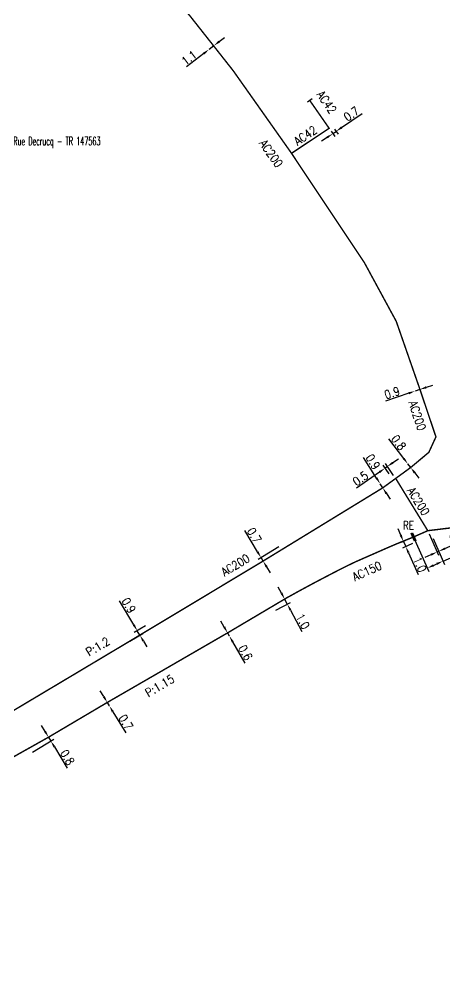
# Model space of a CAD drawing. Header units: millimetres. Extents: x 107995 to 109002, y 120994 to 122000.
# Drawn here: x 108263.9 to 108339.1, y 121086.9 to 121256.1 of the extents above; entities that cross this region are included whole.
import ezdxf
from ezdxf.enums import TextEntityAlignment as Align

# ---------------------------------------------------------------- set-up
doc = ezdxf.new("R2010")
doc.units = ezdxf.units.MM
doc.header["$PDMODE"] = 34
doc.linetypes.add('L_25_AP', pattern=[2000, 1000, 1000])
doc.layers.get('0').update_dxf_attribs({"linetype": 'CONTINUOUS'})
doc.layers.get('DEFPOINTS').update_dxf_attribs({"linetype": 'CONTINUOUS'})
for name, color, linetype in [('L_150', 1, 'CONTINUOUS'), ('L_340', 7, 'CONTINUOUS'), ('L_910', 7, 'CONTINUOUS')]:
    doc.layers.add(name, color=color, linetype=linetype)
doc.styles.add('G_ROMANS', font='ROMANS.SHX', dxfattribs={"width": 0.75})
doc.styles.get("Standard").update_dxf_attribs({"font": 'romans.shx', "width": 0.85})
doc.dimstyles.get("Standard").update_dxf_attribs({"dimtxt": 1.5, "dimasz": 1.2, "dimexe": 0.625, "dimexo": 0.625, "dimgap": 0.25, "dimtad": 1, "dimdec": 1, "dimzin": 0, "dimdsep": 46, "dimtxsty": 'Standard', "dimcen": -0.5, "dimadec": 0, "dimazin": 0, "dimtfac": 1, "dimtdec": 1, "dimtmove": 0, "dimatfit": 3, "dimfxl": 0, "dimtolj": 1, "dimtzin": 0, "dimarcsym": 0})

# ---------------------------------------------------------------- blocks, each defined once
blk = doc.blocks.new('GIS_MODF')
at = {"color": 0, "linetype": 'Continuous', "flags": 128}
for points in [[(-2.18, -0.01), (-1.68, -0.01)], [(1.52, -0.01), (2.02, -0.01)]]:
    blk.add_lwpolyline(points, dxfattribs=at)
at = {"color": 0, "linetype": 'Continuous', "width": 0.5}
blk.add_attdef('DATE', text='', height=1.5, dxfattribs=at).set_placement((-2.5, -0.8), align=Align.RIGHT)
at = {"color": 0, "linetype": 'Continuous', "width": 1.771291}
blk.add_attdef('USER', text='', height=1.5, dxfattribs=at).set_placement((-1.51, -0.8), (1.28, -0.8), align=Align.FIT)
at = {"color": 0, "linetype": 'Continuous', "width": 0.5}
blk.add_attdef('DESC', (2.29, -0.8), '', height=1.5, dxfattribs=at)
blk = doc.blocks.new('*D371')
at = {"layer": 'DEFPOINTS', "color": 0, "linetype": 'Continuous', "transparency": 16777216}
for p in [(108269.13, 121129.24), (108269.55, 121128.56), (108265.78, 121126.28)]:
    blk.add_point(p, dxfattribs=at)
at = {"layer": 'L_150', "color": 0, "linetype": 'Continuous', "lineweight": -2, "transparency": 16777216}
for p, q in [((108268.51, 121130.27), (108267.89, 121131.29)), ((108269.67, 121129.56), (108269.67, 121129.56)), ((108266.32, 121126.6), (108270.08, 121128.88)), ((108269.13, 121129.24), (108269.55, 121128.56)), ((108270.17, 121127.53), (108272.43, 121123.79))]:
    blk.add_line(p, q, dxfattribs=at)
at = {"layer": 'L_150', "color": 0, "linetype": 'Continuous', "transparency": 16777216}
for points in [[(108268.68, 121130.37), (108268.34, 121130.16), (108269.13, 121129.24)], [(108270.34, 121127.63), (108270, 121127.43), (108269.55, 121128.56)]]:
    blk.add_solid(points, dxfattribs=at)
at = {"layer": 'L_150', "color": 0, "linetype": 'Continuous', "transparency": 16777216, "insert": (108272.47, 121125.67), "char_height": 1.5, "attachment_point": 5, "rotation": 301.1996}
blk.add_mtext('\\A1;0.8', dxfattribs=at)
blk = doc.blocks.new('*D372')
at = {"layer": 'DEFPOINTS', "color": 0, "linetype": 'Continuous', "transparency": 16777216}
for p in [(108279.51, 121135.37), (108279.87, 121134.77), (108279.87, 121134.77)]:
    blk.add_point(p, dxfattribs=at)
at = {"layer": 'L_150', "color": 0, "linetype": 'Continuous', "lineweight": -2, "transparency": 16777216}
for p, q in [((108278.89, 121136.4), (108278.27, 121137.42)), ((108279.51, 121135.37), (108279.87, 121134.77)), ((108280.49, 121133.74), (108282.76, 121130))]:
    blk.add_line(p, q, dxfattribs=at)
at = {"layer": 'L_150', "color": 0, "linetype": 'Continuous', "transparency": 16777216}
for points in [[(108279.06, 121136.5), (108278.72, 121136.29), (108279.51, 121135.37)], [(108280.66, 121133.85), (108280.32, 121133.64), (108279.87, 121134.77)]]:
    blk.add_solid(points, dxfattribs=at)
at = {"layer": 'L_150', "color": 0, "linetype": 'Continuous', "transparency": 16777216, "insert": (108282.79, 121131.88), "char_height": 1.5, "attachment_point": 5, "rotation": 301.1996}
blk.add_mtext('\\A1;0.7', dxfattribs=at)
blk = doc.blocks.new('*D373')
at = {"layer": 'DEFPOINTS', "color": 0, "linetype": 'Continuous', "transparency": 16777216}
for p in [(108300.76, 121147.66), (108301.06, 121147.13), (108301.06, 121147.13)]:
    blk.add_point(p, dxfattribs=at)
at = {"layer": 'L_150', "color": 0, "linetype": 'Continuous', "lineweight": -2, "transparency": 16777216}
for p, q in [((108300.17, 121148.7), (108299.57, 121149.74)), ((108300.76, 121147.66), (108301.06, 121147.13)), ((108301.66, 121146.09), (108303.83, 121142.3))]:
    blk.add_line(p, q, dxfattribs=at)
at = {"layer": 'L_150', "color": 0, "linetype": 'Continuous', "transparency": 16777216}
for points in [[(108300.34, 121148.8), (108299.99, 121148.6), (108300.76, 121147.66)], [(108301.83, 121146.19), (108301.49, 121145.99), (108301.06, 121147.13)]]:
    blk.add_solid(points, dxfattribs=at)
at = {"layer": 'L_150', "color": 0, "linetype": 'Continuous', "transparency": 16777216, "insert": (108303.91, 121144.17), "char_height": 1.5, "attachment_point": 5, "rotation": 299.8099}
blk.add_mtext('\\A1;0.6', dxfattribs=at)
blk = doc.blocks.new('*D374')
at = {"layer": 'DEFPOINTS', "color": 0, "linetype": 'Continuous', "transparency": 16777216}
for p in [(108310.84, 121153.63), (108308.74, 121151.4), (108311.31, 121152.75)]:
    blk.add_point(p, dxfattribs=at)
at = {"layer": 'L_150', "color": 0, "linetype": 'Continuous', "lineweight": -2, "transparency": 16777216}
for p, q in [((108310.28, 121154.7), (108309.72, 121155.76)), ((108309.29, 121151.69), (108311.86, 121153.04)), ((108310.84, 121153.63), (108311.31, 121152.75)), ((108311.86, 121151.69), (108313.86, 121147.9))]:
    blk.add_line(p, q, dxfattribs=at)
at = {"layer": 'L_150', "color": 0, "linetype": 'Continuous', "transparency": 16777216}
for points in [[(108310.46, 121154.79), (108310.1, 121154.6), (108310.84, 121153.63)], [(108312.04, 121151.78), (108311.69, 121151.6), (108311.31, 121152.75)]]:
    blk.add_solid(points, dxfattribs=at)
at = {"layer": 'L_150', "color": 0, "linetype": 'Continuous', "transparency": 16777216, "insert": (108314.05, 121149.69), "char_height": 1.5, "attachment_point": 5, "rotation": 297.7823}
blk.add_mtext('\\A1;1.0', dxfattribs=at)
blk = doc.blocks.new('*D375')
at = {"layer": 'DEFPOINTS', "color": 0, "linetype": 'Continuous', "transparency": 16777216}
for p in [(108328.99, 121177.04), (108329.65, 121175.22), (108330.46, 121174.94)]:
    blk.add_point(p, dxfattribs=at)
at = {"layer": 'L_150', "color": 0, "linetype": 'Continuous', "lineweight": -2, "transparency": 16777216}
for p, q in [((108329.98, 121177.73), (108330.96, 121178.41)), ((108329.3, 121175.73), (108328.23, 121177.26)), ((108328.99, 121177.04), (108328.58, 121176.75)), ((108330.1, 121175.45), (108328.64, 121177.55)), ((108327.6, 121176.06), (108323.51, 121173.2))]:
    blk.add_line(p, q, dxfattribs=at)
at = {"layer": 'L_150', "color": 0, "linetype": 'Continuous', "transparency": 16777216}
for points in [[(108327.49, 121176.23), (108327.72, 121175.9), (108328.58, 121176.75)], [(108329.86, 121177.89), (108330.09, 121177.56), (108328.99, 121177.04)]]:
    blk.add_solid(points, dxfattribs=at)
at = {"layer": 'L_150', "color": 0, "linetype": 'Continuous', "transparency": 16777216, "insert": (108324.24, 121174.93), "char_height": 1.5, "attachment_point": 5, "rotation": 34.9865}
blk.add_mtext('\\A1;0.5', dxfattribs=at)
blk = doc.blocks.new('L_340_20')
at = {"linetype": 'Continuous'}
blk.add_hatch(color=0, dxfattribs=at).paths.add_polyline_path([(0.125, 0.75), (-0.125, 0.75), (-0.125, -0.75), (0.125, -0.75)])
at = {"color": 0, "linetype": 'Continuous'}
blk.add_lwpolyline([(-0.125, 0.75), (0.125, 0.75), (0.125, -0.75), (-0.125, -0.75)], close=True, dxfattribs=at)
at = {"color": 0, "linetype": 'Continuous', "width": 0.75}
for tag, height, flags, p in [('RE', 1.5, 8, (0, 3)), ('DEF_LEG', 1.2, 3, (0, -5)), ('DEF_COUP', 1.2, 3, (0, -7.5)), ('DEF_TYPE', 1.2, 3, (0, -10))]:
    blk.add_attdef(tag, text='', height=height, dxfattribs=dict(at, flags=flags)).set_placement(p, align=Align.MIDDLE)
blk = doc.blocks.new('*D377')
at = {"layer": 'DEFPOINTS', "color": 0, "linetype": 'Continuous', "transparency": 16777216}
for p in [(108333.9, 121190.37), (108334.75, 121190.66), (108334.75, 121190.65)]:
    blk.add_point(p, dxfattribs=at)
at = {"layer": 'L_150', "color": 0, "linetype": 'Continuous', "lineweight": -2, "transparency": 16777216}
for p, q in [((108334.75, 121190.65), (108333.9, 121190.37)), ((108335.89, 121191.04), (108337.02, 121191.42)), ((108332.76, 121189.98), (108328.67, 121188.61)), ((108334.95, 121190.07), (108334.95, 121190.06))]:
    blk.add_line(p, q, dxfattribs=at)
at = {"layer": 'L_150', "color": 0, "linetype": 'Continuous', "transparency": 16777216}
for points in [[(108332.7, 121190.17), (108332.82, 121189.79), (108333.9, 121190.37)], [(108335.82, 121191.23), (108335.95, 121190.85), (108334.75, 121190.65)]]:
    blk.add_solid(points, dxfattribs=at)
at = {"layer": 'L_150', "color": 0, "linetype": 'Continuous', "transparency": 16777216, "insert": (108329.83, 121190.05), "char_height": 1.5, "attachment_point": 5, "rotation": 18.6346}
blk.add_mtext('\\A1;0.9', dxfattribs=at)
blk = doc.blocks.new('*D378')
at = {"layer": 'DEFPOINTS', "color": 0, "linetype": 'Continuous', "transparency": 16777216}
for p in [(108310.37, 121163.17), (108307.04, 121160.35), (108307.04, 121160.35)]:
    blk.add_point(p, dxfattribs=at)
at = {"layer": 'L_150', "color": 0, "linetype": 'Continuous', "lineweight": -2, "transparency": 16777216}
for p, q in [((108306.05, 121161.98), (108303.8, 121165.72)), ((108309.83, 121162.85), (108306.14, 121160.63)), ((108307.04, 121160.35), (108306.67, 121160.95)), ((108307.66, 121159.32), (108308.28, 121158.29))]:
    blk.add_line(p, q, dxfattribs=at)
at = {"layer": 'L_150', "color": 0, "linetype": 'Continuous', "transparency": 16777216}
for points in [[(108306.23, 121162.08), (108305.88, 121161.87), (108306.67, 121160.95)], [(108307.83, 121159.42), (108307.49, 121159.22), (108307.04, 121160.35)]]:
    blk.add_solid(points, dxfattribs=at)
at = {"layer": 'L_150', "color": 0, "linetype": 'Continuous', "transparency": 16777216, "insert": (108305.47, 121164.88), "char_height": 1.5, "attachment_point": 5, "rotation": 301.081}
blk.add_mtext('\\A1;0.7', dxfattribs=at)
blk = doc.blocks.new('*D379')
at = {"layer": 'DEFPOINTS', "color": 0, "linetype": 'Continuous', "transparency": 16777216}
for p in [(108286.8, 121149.21), (108285.27, 121147.25), (108282.96, 121145.89)]:
    blk.add_point(p, dxfattribs=at)
at = {"layer": 'L_150', "color": 0, "linetype": 'Continuous', "lineweight": -2, "transparency": 16777216}
for p, q in [((108284.2, 121149.06), (108281.67, 121153.34)), ((108286.26, 121148.89), (108284.27, 121147.71)), ((108285.27, 121147.25), (108284.81, 121148.03)), ((108283.5, 121146.2), (108285.81, 121147.57)), ((108285.88, 121146.22), (108286.49, 121145.19))]:
    blk.add_line(p, q, dxfattribs=at)
at = {"layer": 'L_150', "color": 0, "linetype": 'Continuous', "transparency": 16777216}
for points in [[(108284.37, 121149.16), (108284.03, 121148.96), (108284.81, 121148.03)], [(108286.05, 121146.32), (108285.71, 121146.12), (108285.27, 121147.25)]]:
    blk.add_solid(points, dxfattribs=at)
at = {"layer": 'L_150', "color": 0, "linetype": 'Continuous', "transparency": 16777216, "insert": (108283.32, 121152.51), "char_height": 1.5, "attachment_point": 5, "rotation": 300.6117}
blk.add_mtext('\\A1;0.9', dxfattribs=at)
blk = doc.blocks.new('*D396')
at = {"layer": 'DEFPOINTS', "color": 0, "linetype": 'Continuous', "transparency": 16777216}
for p in [(108336.13, 121165.71), (108336.81, 121164.92), (108338.06, 121162.07)]:
    blk.add_point(p, dxfattribs=at)
at = {"layer": 'L_150', "color": 0, "linetype": 'Continuous', "lineweight": -2, "transparency": 16777216}
for p, q in [((108336.38, 121165.14), (108338.04, 121161.37)), ((108337.06, 121164.34), (108338.31, 121161.5)), ((108339.16, 121162.55), (108343.16, 121164.32)), ((108336.69, 121161.46), (108335.59, 121160.98)), ((108337.79, 121161.95), (108338.06, 121162.07))]:
    blk.add_line(p, q, dxfattribs=at)
at = {"layer": 'L_150', "color": 0, "linetype": 'Continuous', "transparency": 16777216}
for points in [[(108336.61, 121161.64), (108336.77, 121161.28), (108337.79, 121161.95)], [(108339.08, 121162.73), (108339.24, 121162.37), (108338.06, 121162.07)]]:
    blk.add_solid(points, dxfattribs=at)
at = {"layer": 'L_150', "color": 0, "linetype": 'Continuous', "transparency": 16777216, "insert": (108341.31, 121164.59), "char_height": 1.5, "attachment_point": 5, "rotation": 23.8012}
blk.add_mtext('\\A1;0.3', dxfattribs=at)
blk = doc.blocks.new('*D397')
at = {"layer": 'DEFPOINTS', "color": 0, "linetype": 'Continuous', "transparency": 16777216}
for p in [(108336.81, 121164.92), (108333.61, 121164.6), (108338.83, 121160.33)]:
    blk.add_point(p, dxfattribs=at)
at = {"layer": 'L_340', "color": 0, "linetype": 'Continuous', "lineweight": -2, "transparency": 16777216}
for p, q in [((108333.86, 121164.03), (108336.29, 121158.53)), ((108337.06, 121164.34), (108339.08, 121159.76)), ((108338.83, 121160.33), (108343.74, 121162.5)), ((108337.13, 121159.59), (108337.73, 121159.85))]:
    blk.add_line(p, q, dxfattribs=at)
at = {"layer": 'L_340', "color": 0, "linetype": 'Continuous', "transparency": 16777216}
for points in [[(108337.05, 121159.77), (108337.22, 121159.4), (108336.04, 121159.1)], [(108337.65, 121160.03), (108337.81, 121159.67), (108338.83, 121160.33)]]:
    blk.add_solid(points, dxfattribs=at)
at = {"layer": 'L_340', "color": 0, "linetype": 'Continuous', "transparency": 16777216, "insert": (108342.06, 121162.85), "char_height": 1.5, "attachment_point": 5, "rotation": 23.8012}
blk.add_mtext('\\A1;3.1', dxfattribs=at)
blk = doc.blocks.new('*D398')
at = {"layer": 'DEFPOINTS', "color": 0, "linetype": 'Continuous', "transparency": 16777216}
for p in [(108332.62, 121177.5), (108332.62, 121177.5), (108333.11, 121176.87)]:
    blk.add_point(p, dxfattribs=at)
at = {"layer": 'L_150', "color": 0, "linetype": 'Continuous', "lineweight": -2, "transparency": 16777216}
for p, q in [((108331.89, 121178.45), (108329.22, 121181.92)), ((108333.11, 121176.87), (108332.62, 121177.5)), ((108333.84, 121175.92), (108334.57, 121174.96))]:
    blk.add_line(p, q, dxfattribs=at)
at = {"layer": 'L_150', "color": 0, "linetype": 'Continuous', "transparency": 16777216}
for points in [[(108332.04, 121178.57), (108331.73, 121178.33), (108332.62, 121177.5)], [(108334, 121176.04), (108333.68, 121175.79), (108333.11, 121176.87)]]:
    blk.add_solid(points, dxfattribs=at)
at = {"layer": 'L_150', "color": 0, "linetype": 'Continuous', "transparency": 16777216, "insert": (108330.98, 121181.27), "char_height": 1.5, "attachment_point": 5, "rotation": 307.553}
blk.add_mtext('\\A1;0.8', dxfattribs=at)
blk = doc.blocks.new('*D480')
at = {"layer": 'DEFPOINTS', "color": 0, "linetype": 'Continuous', "transparency": 16777216}
for p in [(108333.61, 121164.6), (108334.02, 121163.69), (108332.24, 121162.9)]:
    blk.add_point(p, dxfattribs=at)
at = {"layer": 'L_340', "color": 0, "linetype": 'Continuous', "lineweight": -2, "transparency": 16777216}
for p, q in [((108331.35, 121164.91), (108330.87, 121166.01)), ((108333.04, 121164.35), (108331.26, 121163.56)), ((108333.44, 121163.43), (108331.67, 121162.65)), ((108331.83, 121163.82), (108332.24, 121162.9)), ((108332.72, 121161.8), (108334.41, 121157.97))]:
    blk.add_line(p, q, dxfattribs=at)
at = {"layer": 'L_340', "color": 0, "linetype": 'Continuous', "transparency": 16777216}
for points in [[(108331.53, 121165), (108331.17, 121164.83), (108331.83, 121163.82)], [(108332.91, 121161.88), (108332.54, 121161.72), (108332.24, 121162.9)]]:
    blk.add_solid(points, dxfattribs=at)
at = {"layer": 'L_340', "color": 0, "linetype": 'Continuous', "transparency": 16777216, "insert": (108334.73, 121159.74), "char_height": 1.5, "attachment_point": 5, "rotation": 293.8012}
blk.add_mtext('\\A1;1.0', dxfattribs=at)
blk = doc.blocks.new('*D486')
at = {"layer": 'DEFPOINTS', "color": 0, "linetype": 'Continuous', "transparency": 16777216}
for p in [(108298.32, 121251.35), (108297.49, 121250.71), (108297.49, 121250.71)]:
    blk.add_point(p, dxfattribs=at)
at = {"layer": 'L_150', "color": 0, "linetype": 'Continuous', "lineweight": -2, "transparency": 16777216}
for p, q in [((108299.27, 121252.08), (108300.22, 121252.82)), ((108298.32, 121251.35), (108297.49, 121250.71)), ((108296.55, 121249.97), (108293.52, 121247.63))]:
    blk.add_line(p, q, dxfattribs=at)
at = {"layer": 'L_150', "color": 0, "linetype": 'Continuous', "transparency": 16777216}
for points in [[(108299.15, 121252.24), (108299.4, 121251.93), (108298.32, 121251.35)], [(108296.42, 121250.13), (108296.67, 121249.81), (108297.49, 121250.71)]]:
    blk.add_solid(points, dxfattribs=at)
at = {"layer": 'L_150', "color": 0, "linetype": 'Continuous', "transparency": 16777216, "insert": (108293.95, 121249.22), "char_height": 1.5, "attachment_point": 5, "rotation": 37.7583}
blk.add_mtext('\\A1;1.1', dxfattribs=at)
blk = doc.blocks.new('*D487')
at = {"layer": 'DEFPOINTS', "color": 0, "linetype": 'Continuous', "transparency": 16777216}
for p in [(108318.7, 121236.78), (108319.28, 121237.17), (108319.93, 121236.23)]:
    blk.add_point(p, dxfattribs=at)
at = {"layer": 'L_150', "color": 0, "linetype": 'Continuous', "lineweight": -2, "transparency": 16777216}
for p, q in [((108320.91, 121236.91), (108324.52, 121239.39)), ((108319.06, 121236.26), (108319.7, 121235.32)), ((108319.35, 121235.84), (108319.93, 121236.23)), ((108319.64, 121236.65), (108320.28, 121235.72)), ((108318.36, 121235.16), (108317.37, 121234.48))]:
    blk.add_line(p, q, dxfattribs=at)
at = {"layer": 'L_150', "color": 0, "linetype": 'Continuous', "transparency": 16777216}
for points in [[(108318.25, 121235.32), (108318.47, 121234.99), (108319.35, 121235.84)], [(108320.8, 121237.08), (108321.03, 121236.75), (108319.93, 121236.23)]]:
    blk.add_solid(points, dxfattribs=at)
at = {"layer": 'L_150', "color": 0, "linetype": 'Continuous', "transparency": 16777216, "insert": (108322.64, 121239.32), "char_height": 1.5, "attachment_point": 5, "rotation": 34.4939}
blk.add_mtext('\\A1;0.7', dxfattribs=at)
blk = doc.blocks.new('L_340_07')
at = {"color": 0, "linetype": 'Continuous', "const_width": 0.25, "flags": 128}
blk.add_lwpolyline([(0, 0), (1.25, 0)], dxfattribs=at)
at = {"color": 0, "linetype": 'Continuous', "flags": 128}
blk.add_lwpolyline([(1.25, -0.5), (1.25, 0.5)], dxfattribs=at)
at = {"color": 0, "linetype": 'Continuous', "style": 'G_ROMANS', "width": 0.75, "flags": 3}
for tag, p in [('DEF_LEG', (0.72, -3.47)), ('DEF_COUP', (0.72, -5.97)), ('DEF_TYPE', (0.72, -8.47))]:
    blk.add_attdef(tag, text='', height=1.2, dxfattribs=at).set_placement(p, align=Align.MIDDLE)
blk = doc.blocks.new('*D905')
at = {"layer": 'DEFPOINTS', "color": 0, "linetype": 'Continuous', "transparency": 16777216}
for p in [(108327.72, 121174), (108327.72, 121174), (108328.18, 121173.28)]:
    blk.add_point(p, dxfattribs=at)
at = {"layer": 'L_150', "color": 0, "linetype": 'Continuous', "lineweight": -2, "transparency": 16777216}
for p, q in [((108327.08, 121175.01), (108324.77, 121178.65)), ((108328.18, 121173.28), (108327.72, 121174)), ((108328.82, 121172.27), (108329.47, 121171.25))]:
    blk.add_line(p, q, dxfattribs=at)
at = {"layer": 'L_150', "color": 0, "linetype": 'Continuous', "transparency": 16777216}
for points in [[(108327.25, 121175.12), (108326.91, 121174.9), (108327.72, 121174)], [(108328.99, 121172.37), (108328.65, 121172.16), (108328.18, 121173.28)]]:
    blk.add_solid(points, dxfattribs=at)
at = {"layer": 'L_150', "color": 0, "linetype": 'Continuous', "transparency": 16777216, "insert": (108326.45, 121177.87), "char_height": 1.5, "attachment_point": 5, "rotation": 302.42}
blk.add_mtext('\\A1;0.9', dxfattribs=at)

msp = doc.modelspace()

# ---------------------------------------------------------------- linework, layer by layer
at = {"layer": 'L_150', "linetype": 'L_25_AP', "flags": 128}
for points in [[(108155.91, 121035.53, 0.25, 0.25, 0), (108160.42, 121040.45, 0.25, 0.25, 0), (108167.04, 121047.66, 0.25, 0.25, 0), (108185.66, 121067.78, 0.25, 0.25, 0), (108201.6, 121086.11, 0.25, 0.25, 0), (108206, 121091.3, 0.25, 0.25, 0), (108214.99, 121103.83, 0.25, 0.25, 0), (108221.88, 121109.7, 0.25, 0.25, 0), (108232.46, 121115.84, 0.25, 0.25, 0), (108242.72, 121121.92, 0.25, 0.25, 0), (108253.12, 121128.09, 0.25, 0.25, 0), (108262.64, 121133.77, 0.25, 0.25, 0), (108272.79, 121139.82, 0.25, 0.25, 0), (108282.96, 121145.89, 0.25, 0.25, 0), (108297.04, 121154.34, 0.25, 0.25, 0), (108307.04, 121160.35, 0.25, 0.25, 0), (108328.18, 121173.28, 0.25, 0.25, 0), (108330.46, 121174.94, 0.25, 0.25, 0), (108333.11, 121176.87, 0.25, 0.25, 0), (108336.32, 121179.55, 0.25, 0.25, 0), (108337.57, 121182.28, 0.25, 0.25, 0), (108334.75, 121190.65, 0.25, 0.25, 0), (108330.56, 121202.68, 0.25, 0.25, 0), (108324.93, 121213.05, 0.25, 0.25, 0), (108318.27, 121223.03, 0.25, 0.25, 0), (108312.06, 121232.36, 0.25, 0.25, 0), (108301.77, 121246.93, 0.25, 0.25, 0), (108298.3, 121251.33, 0.25, 0.25, 0), (108294.21, 121256.51, 0.25, 0.25, 0), (108285.66, 121266.66, 0.25, 0.25, 0), (108284.67, 121267.68, 0.25, 0.25, 0), (108276.51, 121271.83, 0.25, 0.25, 0), (108270.54, 121274.72, 0.25, 0.25, 0), (108269.08, 121275.33, 0.25, 0.25, 0), (108267.16, 121276.08, 0.25, 0.25, 0), (108267.16, 121276.08, 0.25, 0.25, 0), (108262.68, 121279.52, 0.25, 0.25, 0), (108261.75, 121280.56, 0.25, 0.25, 0), (108261.4, 121280.87, 0.25, 0.25, 0.456628), (108261.18, 121280.85, 0.25, 0.25, 0), (108261.18, 121280.85, 0.25, 0.25, -0.468796), (108260.86, 121280.81, 0.25, 0.25, 0), (108259.9, 121281.62, 0.25, 0.25, 0), (108241.41, 121297.2, 0.25, 0.25, 0), (108238.35, 121299.69, 0.25, 0.25, 0), (108219.15, 121316.76, 0.25, 0.25, 0), (108202.48, 121333.05, 0.25, 0.25, 0), (108152.62, 121380.72, 0.25, 0.25, 0), (108147.2, 121385.17, 0.25, 0.25, 0), (108147.14, 121385.22, 0, 0, 0)], [(108315.51, 121241.37, 0.25, 0.25, 0), (108318.7, 121236.78, 0.25, 0.25, 0), (108312.06, 121232.36, 0, 0, 0)]]:
    msp.add_lwpolyline(points, format="xyseb", dxfattribs=at)
at = {"layer": 'L_150', "linetype": 'L_25_AP', "const_width": 0.25, "flags": 128}
for points in [[(108336.13, 121165.71), (108330.46, 121174.94)], [(108333.5, 121164.54), (108332.07, 121163.98), (108330.68, 121163.41), (108329.3, 121162.82), (108323.54, 121160.29), (108323.19, 121160.13), (108321.84, 121159.48), (108320.5, 121158.81), (108318.4, 121157.72), (108316.3, 121156.62), (108313.75, 121155.25), (108311.23, 121153.86), (108310.84, 121153.63), (108300.76, 121147.66), (108289.89, 121141.37), (108279.5, 121135.37), (108269.13, 121129.24), (108258.57, 121123.31), (108249.12, 121116.33), (108240.57, 121109.91), (108230.97, 121102.38), (108225.85, 121098.68), (108224.71, 121097.63), (108218.32, 121091.41), (108199.26, 121070.66), (108194.32, 121066.09), (108184.96, 121055.73), (108172.11, 121042.24), (108163.69, 121034.47), (108161.58, 121032.22), (108160.87, 121031.46), (108161.62, 121030.76), (108161.43, 121030.57)]]:
    msp.add_lwpolyline(points, dxfattribs=at)
msp.add_lwpolyline([(108544.95, 121035.09), (108542.49, 121036.17), (108536.67, 121037.75), (108533.2, 121039.1), (108531.12, 121039.91), (108523.71, 121047), (108520.05, 121049.16), (108516.34, 121052.72), (108506.73, 121061.69), (108498.37, 121069.59), (108488.47, 121078.26), (108479.24, 121086.8), (108471.5, 121093.92), (108465.2, 121099.84), (108465.2, 121099.84), (108460.93, 121103.16), (108455.99, 121107), (108445.34, 121113.9), (108435.72, 121119.88), (108427.6, 121125.06), (108416.68, 121132.54), (108408.28, 121138.41), (108407.17, 121139.11), (108406.8, 121139.37), (108406.48, 121139.57), (108405, 121140.57), (108396.26, 121146.48, 0.414214), (108395.91, 121146.41), (108395.86, 121146.33, -0.371859), (108395.54, 121146.25), (108394.92, 121146.55), (108389.65, 121149.08), (108378.75, 121154.34), (108366.99, 121159.95), (108358.4, 121163.98), (108349.5, 121167.33), (108336.13, 121165.71), (108333.73, 121164.65)], format="xyb", dxfattribs=at)

# ---------------------------------------------------------------- block references
at = {"layer": 'L_340', "xscale": 0.3, "rotation": 124.4939033845596}
msp.add_blockref('L_340_07', (108315.51, 121241.37), dxfattribs=at)
at = {"layer": 'L_340'}
ref = msp.add_blockref('L_340_20', (108333.61, 121164.6), dxfattribs=dict(at, rotation=23.80120468307742))
ref.add_attrib('RE', 'RE', dxfattribs={"layer": '0', "color": 0, "linetype": 'Continuous', "height": 1.5, "width": 0.75, "flags": 8}).set_placement((108332.72, 121166.65), align=Align.MIDDLE)
at = {"layer": 'L_910'}
ref = msp.add_blockref('GIS_MODF', (108249.84, 121234.56), dxfattribs=at)
ref.add_attrib('DATE', '17/09/2012', dxfattribs={"layer": '0', "color": 0, "linetype": 'Continuous', "height": 1.5, "width": 0.5}).set_placement((108247.34, 121233.77), align=Align.RIGHT)
ref.add_attrib('USER', 'SP', dxfattribs={"layer": '0', "color": 0, "linetype": 'Continuous', "height": 1.5, "width": 1.025485}).set_placement((108248.34, 121233.77), (108251.12, 121233.77), align=Align.FIT)
ref.add_attrib('DESC', 'Extension PE63 - Rue Decrucq - TR 147563', (108252.13, 121233.77), dxfattribs={"layer": '0', "color": 0, "linetype": 'Continuous', "height": 1.5, "width": 0.5})

# ---------------------------------------------------------------- texts
at = {"layer": 'L_150', "linetype": 'Continuous', "width": 0.85}
for s, rotation, p in [('AC42', 304.4939, (108316.43, 121242.75)), ('AC42', 33.6793, (108313.14, 121233.68)), ('AC200', 305.2254, (108306.28, 121234.11)), ('AC200', 288.6399, (108332.71, 121188.35)), ('AC200', 301.5438, (108332.43, 121172.82)), ('AC200', 31.081, (108300.22, 121157.6)), ('AC150', 24.6947, (108323.25, 121156.75)), ('P:1.2', 30.7054, (108276.31, 121143.47)), ('P:1.15', 30.7054, (108286.79, 121136.27))]:
    msp.add_text(s, height=1.5, rotation=rotation, dxfattribs=at).set_placement(p)

# ---------------------------------------------------------------- dimensions: what is measured, and where the dimension line sits
at = {"layer": 'L_150', "linetype": 'Continuous'}
for base, p1, p2, angle, picture, middle in [((108297.4947, 121250.7063), (108298.3248, 121251.3493), (108297.4947, 121250.7063), 37.7583, '*D486', (108294.5595, 121248.4331)), ((108319.93, 121236.23), (108318.7, 121236.78), (108319.28, 121237.17), 214.4939, '*D487', (108323.21, 121238.49)), ((108334.75, 121190.65), (108333.9, 121190.37), (108334.75, 121190.66), 18.6346, '*D377', (108330.15, 121189.1)), ((108332.62, 121177.5), (108333.11, 121176.87), (108332.62, 121177.5), 307.553, '*D398', (108330.19, 121180.66)), ((108328.99, 121177.04), (108329.65, 121175.22), (108330.46, 121174.94), 34.9865, '*D375', (108324.81, 121174.11)), ((108327.72, 121174), (108328.18, 121173.28), (108327.72, 121174), 302.42, '*D905', (108325.6, 121177.34)), ((108307.04, 121160.35), (108310.37, 121163.17), (108307.04, 121160.35), 301.081, '*D378', (108304.62, 121164.36)), ((108338.06, 121162.07), (108336.13, 121165.71), (108336.81, 121164.92), 203.8012, '*D396', (108341.71, 121163.68)), ((108311.31, 121152.75), (108310.84, 121153.63), (108308.74, 121151.4), 297.7823, '*D374', (108313.16, 121149.23)), ((108285.27, 121147.25), (108286.8, 121149.21), (108282.96, 121145.89), 300.6117, '*D379', (108282.46, 121152)), ((108301.06, 121147.13), (108300.76, 121147.66), (108301.06, 121147.13), 299.8099, '*D373', (108303.05, 121143.67)), ((108279.87, 121134.77), (108279.51, 121135.37), (108279.87, 121134.77), 301.1996, '*D372', (108281.94, 121131.36)), ((108269.55, 121128.56), (108269.13, 121129.24), (108265.78, 121126.28), 301.1996, '*D371', (108271.61, 121125.15))]:
    dim = msp.add_linear_dim(base=base, p1=p1, p2=p2, angle=angle, dimstyle='Standard', dxfattribs=at)
    dim.commit()
    dim.dimension.update_dxf_attribs({"geometry": picture, "text_midpoint": middle, "dimtype": 160})
at = {"layer": 'L_340', "linetype": 'Continuous'}
for base, p2, angle, picture, middle in [((108332.24, 121162.9), (108334.02, 121163.69), 113.8012, '*D480', (108333.81, 121159.34)), ((108338.83, 121160.33), (108336.81, 121164.92), 203.8012, '*D397', (108342.46, 121161.94))]:
    dim = msp.add_linear_dim(base=base, p1=(108333.61, 121164.6), p2=p2, angle=angle, dimstyle='Standard', dxfattribs=at)
    dim.commit()
    dim.dimension.update_dxf_attribs({"geometry": picture, "text_midpoint": middle, "dimtype": 160})

doc.saveas('drawing.dxf')
